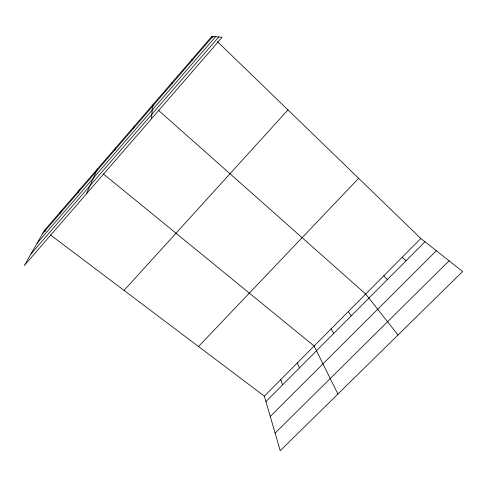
<?xml version="1.0" encoding="UTF-8"?>
<svg xmlns="http://www.w3.org/2000/svg" width="487" height="487" viewBox="0 0 487 487"><rect width="100%" height="100%" fill="white"/><g stroke="black" fill="none" stroke-linecap="round" stroke-linejoin="round"><path stroke-width="0.73" d="M151.518 118.749L152.571 105.076L153.703 106.087M133.481 128.398L133.913 126.693M114.762 150.081L115.516 148.011M86.382 193.923L97.376 169.032M78.109 192.542L79.484 189.766M60.157 213.33L61.837 210.22M44.42 230.394L24.35 265.518L222.127 37.256L211.924 36.3L44.42 230.394L45.614 231.295M42.46 233.833L212.91 36.391M37.049 243.299L215.644 36.647M30.918 254.019L218.76 36.939M124.057 290.41L287.981 109.91M198.507 346.513L358.651 178.315M264.356 396.138L420.823 238.484L462.65 271.496L280.226 450.7L264.356 396.138L50.386 234.886M265.939 401.592L424.968 241.759M270.267 416.476L436.328 250.726M275.106 433.113L449.093 260.801M103.268 173.841L314.115 346.001L337.905 394.044M191.848 59.56L192.462 60.078M158.251 110.117L365.682 294.038L398.013 334.995M402.207 257.239L406.042 260.788M211.924 36.3L213.014 37.359M217.391 41.59L420.823 238.484M383.835 275.758L387.354 279.568M348.284 311.57L351.212 315.886M331.099 328.889L333.741 333.443M297.332 362.912L299.432 367.928M280.743 379.623L282.588 384.858M172.063 82.486L172.313 83.417"/></g></svg>
